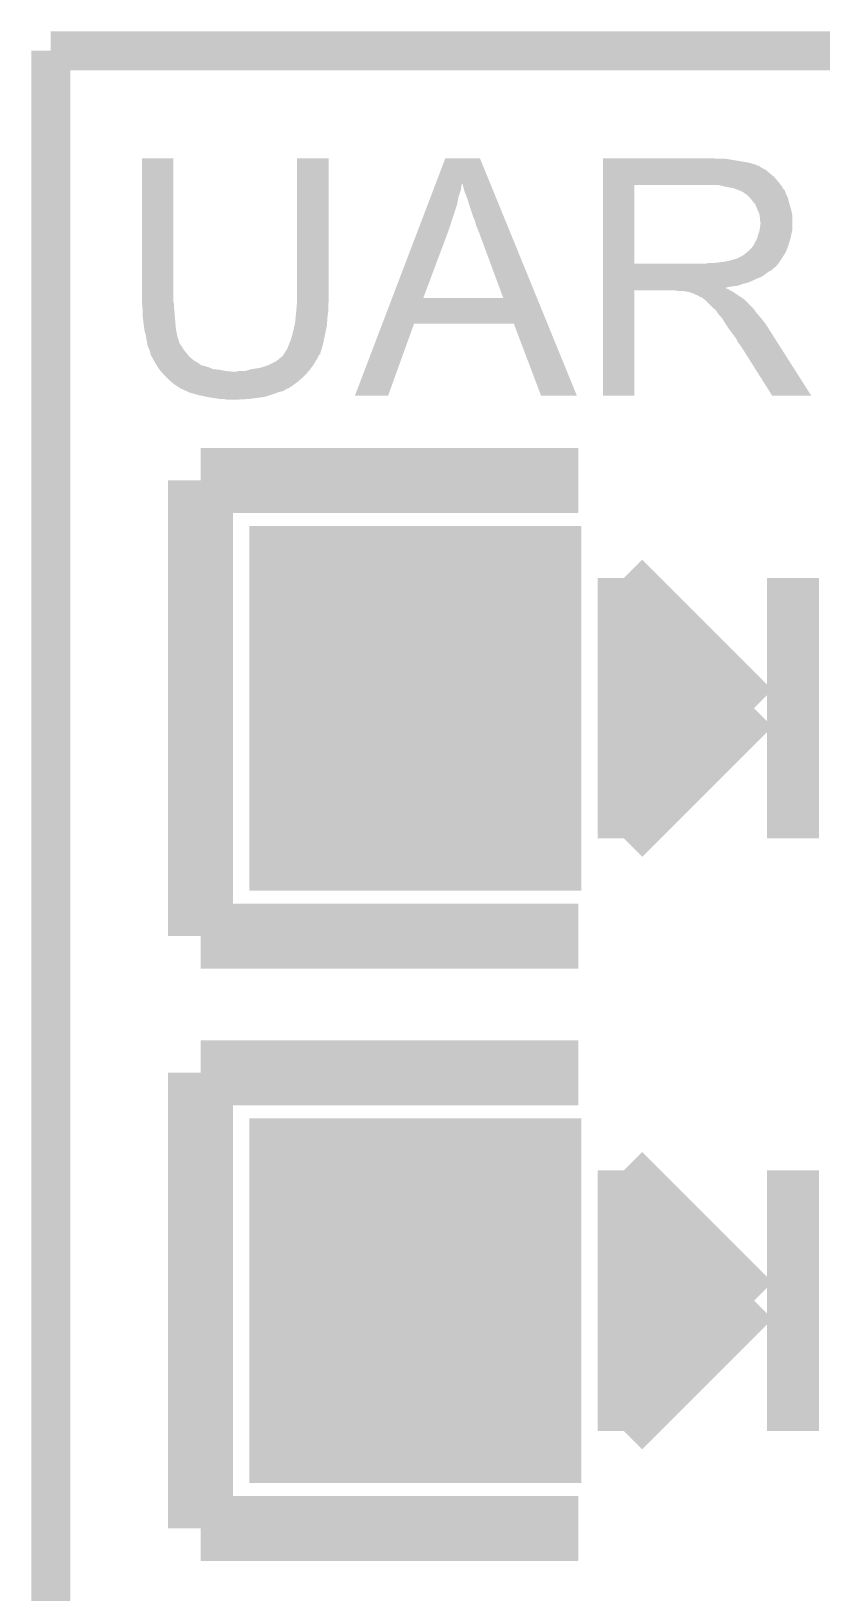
# Model space of a CAD drawing. Extents: x -1.4 to 24.2, y -3.9 to 40.3.
# Drawn here: x -1.35 to 1.74, y 33.1 to 39.19 of the extents above; entities that cross this region are included whole.
import ezdxf

# ---------------------------------------------------------------- set-up
doc = ezdxf.new("R2010")
doc.units = 0
doc.layers.get('0').update_dxf_attribs({"linetype": 'CONTINUOUS'})
for name, color, linetype in [('USBI2CCLICK_V102A_GKO', 5, 'CONTINUOUS'), ('USBI2CCLICK_V102A_GTO', 14, 'CONTINUOUS'), ('USBI2CCLICK_V102A_GTS', 12, 'CONTINUOUS')]:
    doc.layers.add(name, color=color, linetype=linetype)

# ---------------------------------------------------------------- blocks, each defined once
blk = doc.blocks.new('RECTANGLE_44')
blk.add_solid([(0.6477, 0.7112), (0.6477, -0.7112), (-0.6477, 0.7112), (-0.6477, -0.7112)])

msp = doc.modelspace()

# ---------------------------------------------------------------- linework, layer by layer
at = {"layer": 'USBI2CCLICK_V102A_GKO', "const_width": 0.1524}
for points in [[(-1.27, -3.81), (-1.27, 39.116)], [(-1.27, 39.116), (24.13, 39.116)]]:
    msp.add_lwpolyline(points, dxfattribs=at)
at = {"layer": 'USBI2CCLICK_V102A_GTO'}
for points, const_width in [([(-0.6858, 35.6616), (-0.6858, 37.4396)], 0.254), ([(-0.6858, 37.4396), (0.7874, 37.4396)], 0.254), ([(1.8034, 37.4396), (3.2766, 37.4396)], 0.254), ([(0.9652, 37.0586), (1.4732, 36.5506)], 0.2032), ([(0.9652, 36.0426), (0.9652, 37.0586)], 0.2032), ([(1.6256, 36.0426), (1.6256, 37.0586)], 0.2032), ([(0.9652, 36.7792), (1.27, 36.4744)], 0.2032), ([(0.9652, 36.322), (1.27, 36.6268)], 0.2032), ([(0.9652, 36.0426), (1.4732, 36.5506)], 0.2032), ([(-0.6858, 35.6616), (0.7874, 35.6616)], 0.254), ([(1.8034, 35.6616), (3.2766, 35.6616)], 0.254), ([(-0.6858, 33.3502), (-0.6858, 35.1282)], 0.254), ([(-0.6858, 35.1282), (0.7874, 35.1282)], 0.254), ([(1.8034, 35.1282), (3.2766, 35.1282)], 0.254), ([(0.9652, 34.7472), (1.4732, 34.2392)], 0.2032), ([(0.9652, 33.7312), (0.9652, 34.7472)], 0.2032), ([(1.6256, 33.7312), (1.6256, 34.7472)], 0.2032), ([(0.9652, 34.4678), (1.27, 34.163)], 0.2032), ([(0.9652, 34.0106), (1.27, 34.3154)], 0.2032), ([(0.9652, 33.7312), (1.4732, 34.2392)], 0.2032), ([(-0.6858, 33.3502), (0.7874, 33.3502)], 0.254), ([(1.8034, 33.3502), (3.2766, 33.3502)], 0.254)]:
    msp.add_lwpolyline(points, dxfattribs=dict(at, const_width=const_width))
for points in [[(-0.9144, 38.140638), (-0.91438, 38.696878), (-0.79248, 38.140638), (-0.79248, 38.696878)], [(-0.91438, 38.696878), (-0.914378, 38.6969), (-0.79248, 38.696878), (-0.914378, 38.6969)], [(-0.30988, 38.16096), (-0.30986, 38.696878), (-0.18542, 38.16096), (-0.18542, 38.696878)], [(-0.30986, 38.696878), (-0.309858, 38.6969), (-0.18542, 38.696878), (-0.309858, 38.6969)], [(0.232428, 38.600202), (0.26925, 38.696886), (0.44333, 38.600202), (0.403864, 38.696886)], [(0.26925, 38.696886), (0.269256, 38.6969), (0.403864, 38.696886), (0.269256, 38.6969)], [(0.88394, 38.69436), (0.883942, 38.6969), (1.323342, 38.69436), (1.313182, 38.6969)], [(0.88394, 38.679118), (0.88394, 38.69436), (1.455422, 38.679118), (1.363982, 38.69436)], [(0.88394, 38.674042), (0.88394, 38.679118), (1.47066, 38.674042), (1.455422, 38.679118)], [(0.88394, 38.6715), (0.88394, 38.674042), (1.480822, 38.6715), (1.47066, 38.674042)], [(0.88394, 38.671478), (0.88394, 38.6715), (1.48336, 38.671478), (1.480822, 38.6715)], [(0.88394, 38.668956), (0.88394, 38.671478), (1.483378, 38.668956), (1.48336, 38.671478)], [(0.88394, 38.666418), (0.88394, 38.668956), (1.493524, 38.666418), (1.483378, 38.668956)], [(0.88394, 38.6588), (0.88394, 38.666418), (1.503682, 38.6588), (1.493524, 38.666418)], [(0.88394, 38.65118), (0.88394, 38.6588), (1.518918, 38.65118), (1.503682, 38.6588)], [(0.88394, 38.63848), (0.88394, 38.65118), (1.53416, 38.63848), (1.518918, 38.65118)], [(0.88394, 38.62324), (0.88394, 38.63848), (1.551942, 38.62324), (1.53416, 38.63848)], [(0.211216, 38.544502), (0.222824, 38.574984), (0.320042, 38.544502), (0.3302, 38.574984)], [(0.222824, 38.574984), (0.226694, 38.585144), (0.3302, 38.574984), (0.330202, 38.585144)], [(0.226694, 38.585144), (0.228628, 38.590224), (0.330202, 38.585144), (0.33274, 38.590224)], [(0.228628, 38.590224), (0.230564, 38.595306), (0.33274, 38.590224), (0.332746, 38.595306)], [(0.230564, 38.595306), (0.231532, 38.597846), (0.332746, 38.595306), (0.33528, 38.597846)], [(0.231532, 38.597846), (0.232428, 38.600202), (0.33528, 38.597846), (0.335284, 38.600202)], [(0.342902, 38.569898), (0.335284, 38.600202), (0.4557, 38.569898), (0.44333, 38.600202)], [(0.3556, 38.536882), (0.342902, 38.569898), (0.469176, 38.536882), (0.4557, 38.569898)], [(0.883932, 38.285442), (0.883938, 38.59274), (1.00584, 38.285442), (1.005842, 38.59274)], [(0.883938, 38.602922), (0.88394, 38.62324), (1.56972, 38.602922), (1.551942, 38.62324)], [(0.883938, 38.59276), (0.883938, 38.602922), (1.57734, 38.59276), (1.56972, 38.602922)], [(0.883938, 38.59274), (0.883938, 38.59276), (1.005842, 38.59274), (1.29794, 38.59276)], [(1.36398, 38.58514), (1.333502, 38.59276), (1.583054, 38.58514), (1.57734, 38.59276)], [(1.377968, 38.582596), (1.36398, 38.58514), (1.58496, 38.582596), (1.583054, 38.58514)], [(1.391922, 38.580058), (1.377968, 38.582596), (1.584966, 38.580058), (1.58496, 38.582596)], [(1.391934, 38.580054), (1.391922, 38.580058), (1.584966, 38.580054), (1.584966, 38.580058)], [(1.41224, 38.57244), (1.391934, 38.580054), (1.592578, 38.57244), (1.584966, 38.580054)], [(1.41225, 38.572436), (1.41224, 38.57244), (1.59258, 38.572436), (1.592578, 38.57244)], [(1.43002, 38.564818), (1.41225, 38.572436), (1.59512, 38.564818), (1.59258, 38.572436)], [(0.177358, 38.4556), (0.200574, 38.51656), (0.29464, 38.4556), (0.31496, 38.51656)], [(0.200574, 38.51656), (0.211216, 38.544502), (0.31496, 38.51656), (0.320042, 38.544502)], [(0.36576, 38.50386), (0.3556, 38.536882), (0.482656, 38.50386), (0.469176, 38.536882)], [(1.44018, 38.5572), (1.43002, 38.564818), (1.59766, 38.5572), (1.59512, 38.564818)], [(1.447802, 38.552118), (1.44018, 38.5572), (1.600202, 38.552118), (1.59766, 38.5572)], [(1.45034, 38.54958), (1.447802, 38.552118), (1.601472, 38.54958), (1.600202, 38.552118)], [(1.456874, 38.541958), (1.45034, 38.54958), (1.605282, 38.541958), (1.601472, 38.54958)], [(1.46558, 38.5318), (1.456874, 38.541958), (1.607822, 38.5318), (1.605282, 38.541958)], [(1.474044, 38.521642), (1.46558, 38.5318), (1.61036, 38.521642), (1.607822, 38.5318)], [(1.47828, 38.516558), (1.474044, 38.521642), (1.611886, 38.516558), (1.61036, 38.521642)], [(1.4859, 38.496242), (1.47828, 38.516558), (1.61798, 38.496242), (1.611886, 38.516558)], [(0.164782, 38.422578), (0.177358, 38.4556), (0.28448, 38.422578), (0.29464, 38.4556)], [(0.37592, 38.47338), (0.36576, 38.50386), (0.495098, 38.47338), (0.482656, 38.50386)], [(0.38608, 38.447978), (0.37592, 38.47338), (0.505466, 38.447978), (0.495098, 38.47338)], [(0.388622, 38.435278), (0.38608, 38.447978), (0.51065, 38.435278), (0.505466, 38.447978)], [(1.4859, 38.49624), (1.4859, 38.496242), (1.617982, 38.49624), (1.61798, 38.496242)], [(1.49352, 38.480998), (1.4859, 38.49624), (1.62103, 38.480998), (1.617982, 38.49624)], [(1.495214, 38.470838), (1.49352, 38.480998), (1.62306, 38.470838), (1.62103, 38.480998)], [(1.49606, 38.465758), (1.495214, 38.470838), (1.62306, 38.465758), (1.62306, 38.470838)], [(1.496062, 38.453058), (1.49606, 38.465758), (1.62306, 38.453058), (1.62306, 38.465758)], [(1.4986, 38.445436), (1.496062, 38.453058), (1.62306, 38.445436), (1.62306, 38.453058)], [(0.06129, 38.15083), (0.164782, 38.422578), (0.18289, 38.15083), (0.28448, 38.422578)], [(0.3937, 38.425118), (0.388622, 38.435278), (0.514798, 38.425118), (0.51065, 38.435278)], [(0.398784, 38.409878), (0.3937, 38.425118), (0.521018, 38.409878), (0.514798, 38.425118)], [(0.40132, 38.407334), (0.398784, 38.409878), (0.522056, 38.407334), (0.521018, 38.409878)], [(0.401322, 38.404798), (0.40132, 38.407334), (0.523092, 38.404798), (0.522056, 38.407334)], [(0.49527, 38.1508), (0.401322, 38.404798), (0.62677, 38.1508), (0.523092, 38.404798)], [(1.485898, 38.384482), (1.48844, 38.397178), (1.61544, 38.384482), (1.61826, 38.397178)], [(1.48844, 38.397178), (1.492502, 38.40734), (1.61826, 38.397178), (1.62052, 38.40734)], [(1.492502, 38.40734), (1.493518, 38.409878), (1.62052, 38.40734), (1.621154, 38.409878)], [(1.493518, 38.409878), (1.494788, 38.417498), (1.621154, 38.409878), (1.62306, 38.417498)], [(1.494788, 38.417498), (1.49606, 38.42512), (1.62306, 38.417498), (1.62306, 38.42512)], [(1.49606, 38.42512), (1.4986, 38.4429), (1.62306, 38.42512), (1.62306, 38.4429)], [(1.4986, 38.4429), (1.4986, 38.445436), (1.62306, 38.4429), (1.62306, 38.445436)], [(1.43764, 38.32352), (1.447162, 38.331138), (1.59281, 38.32352), (1.597658, 38.331138)], [(1.447162, 38.331138), (1.450338, 38.333678), (1.597658, 38.331138), (1.59858, 38.333678)], [(1.450338, 38.333678), (1.46304, 38.34638), (1.59858, 38.333678), (1.603202, 38.34638)], [(1.46304, 38.34638), (1.473198, 38.359078), (1.603202, 38.34638), (1.60782, 38.359078)], [(1.473198, 38.35908), (1.47574, 38.3667), (1.607822, 38.35908), (1.610106, 38.3667)], [(1.473198, 38.359078), (1.473198, 38.35908), (1.60782, 38.359078), (1.607822, 38.35908)], [(1.47574, 38.3667), (1.480818, 38.374318), (1.610106, 38.3667), (1.61239, 38.374318)], [(1.480818, 38.374318), (1.485898, 38.384478), (1.61239, 38.374318), (1.615438, 38.384478)], [(1.485898, 38.384478), (1.485898, 38.384482), (1.615438, 38.384478), (1.61544, 38.384482)], [(0.88393, 38.27526), (0.883932, 38.28542), (1.559552, 38.27526), (1.567686, 38.28542)], [(0.88393, 38.275238), (0.88393, 38.27526), (1.55702, 38.275238), (1.559552, 38.27526)], [(0.88393, 38.272714), (0.88393, 38.275238), (1.557006, 38.272714), (1.55702, 38.275238)], [(0.88393, 38.270178), (0.88393, 38.272714), (1.55194, 38.270178), (1.557006, 38.272714)], [(0.88393, 38.260018), (0.88393, 38.270178), (1.541776, 38.260018), (1.55194, 38.270178)], [(0.883932, 38.28542), (0.883932, 38.285442), (1.282698, 38.28542), (1.00584, 38.285442)], [(1.282698, 38.28542), (1.297938, 38.28796), (1.567686, 38.28542), (1.56972, 38.28796)], [(1.318258, 38.28796), (1.3589, 38.29304), (1.56972, 38.28796), (1.573106, 38.29304)], [(1.3589, 38.29304), (1.381762, 38.29812), (1.573106, 38.29304), (1.576492, 38.29812)], [(1.381762, 38.29812), (1.399536, 38.3032), (1.576492, 38.29812), (1.57988, 38.3032)], [(1.402076, 38.3032), (1.427478, 38.3159), (1.57988, 38.3032), (1.58796, 38.3159)], [(1.427478, 38.3159), (1.43764, 38.32352), (1.58796, 38.3159), (1.59281, 38.32352)], [(0.88393, 38.254938), (0.88393, 38.260018), (1.53162, 38.254938), (1.541776, 38.260018)], [(0.88393, 38.239698), (0.88393, 38.254938), (1.511298, 38.239698), (1.53162, 38.254938)], [(0.88393, 38.23208), (0.88393, 38.239698), (1.4986, 38.23208), (1.511298, 38.239698)], [(0.88393, 38.227), (0.88393, 38.23208), (1.48336, 38.227), (1.4986, 38.23208)], [(0.88393, 38.21938), (0.88393, 38.227), (1.46812, 38.21938), (1.48336, 38.227)], [(0.88393, 38.21176), (0.88393, 38.21938), (1.450338, 38.21176), (1.46812, 38.21938)], [(0.88393, 38.206678), (0.88393, 38.21176), (1.430018, 38.206678), (1.450338, 38.21176)], [(0.88393, 38.19906), (0.88393, 38.206678), (1.409698, 38.19906), (1.430018, 38.206678)], [(-0.30988, 38.138098), (-0.30988, 38.16096), (-0.18542, 38.138098), (-0.18542, 38.16096)], [(0.023554, 38.05174), (0.06128, 38.1508), (0.667204, 38.05174), (0.62677, 38.1508)], [(0.06128, 38.1508), (0.06129, 38.15083), (0.49527, 38.1508), (0.18289, 38.15083)], [(0.88392, 37.769822), (0.883928, 38.181258), (1.005818, 37.769822), (1.00584, 38.181258)], [(0.883928, 38.1889), (0.88393, 38.19141), (1.363984, 38.1889), (1.361468, 38.19141)], [(0.883928, 38.186358), (0.883928, 38.1889), (1.371604, 38.186358), (1.363984, 38.1889)], [(0.883928, 38.18128), (0.883928, 38.186358), (1.379222, 38.18128), (1.371604, 38.186358)], [(0.883928, 38.181258), (0.883928, 38.18128), (1.00584, 38.181258), (1.163318, 38.18128)], [(0.88393, 38.19652), (0.88393, 38.19906), (1.386842, 38.19652), (1.409698, 38.19906)], [(0.88393, 38.19141), (0.88393, 38.19652), (1.361468, 38.19141), (1.386842, 38.19652)], [(1.178558, 38.17874), (1.163318, 38.18128), (1.384302, 38.17874), (1.379222, 38.18128)], [(1.206498, 38.176202), (1.198876, 38.17874), (1.389376, 38.176202), (1.384302, 38.17874)], [(1.214116, 38.1762), (1.206498, 38.176202), (1.38938, 38.1762), (1.389376, 38.176202)], [(1.214124, 38.176198), (1.214116, 38.1762), (1.389382, 38.176198), (1.38938, 38.1762)], [(1.236978, 38.16858), (1.214124, 38.176198), (1.40081, 38.16858), (1.389382, 38.176198)], [(1.24714, 38.1635), (1.236978, 38.16858), (1.40843, 38.1635), (1.40081, 38.16858)], [(1.25476, 38.16096), (1.24714, 38.1635), (1.412238, 38.16096), (1.40843, 38.1635)], [(1.262378, 38.155882), (1.25476, 38.16096), (1.420704, 38.155882), (1.412238, 38.16096)], [(1.267456, 38.153342), (1.262378, 38.155882), (1.424938, 38.153342), (1.420704, 38.155882)], [(1.269994, 38.15334), (1.267456, 38.153342), (1.42494, 38.15334), (1.424938, 38.153342)], [(1.27254, 38.150802), (1.269994, 38.15334), (1.428324, 38.150802), (1.42494, 38.15334)], [(1.279316, 38.145718), (1.27254, 38.150802), (1.4351, 38.145718), (1.428324, 38.150802)], [(1.282698, 38.14318), (1.279316, 38.145718), (1.43764, 38.14318), (1.4351, 38.145718)], [(1.31318, 38.112702), (1.282698, 38.14318), (1.468118, 38.112702), (1.43764, 38.14318)], [(-0.9144, 38.133018), (-0.9144, 38.140638), (-0.790574, 38.133018), (-0.79248, 38.140638)], [(-0.914144, 38.130478), (-0.9144, 38.133018), (-0.78994, 38.130478), (-0.790574, 38.133018)], [(-0.91313, 38.12032), (-0.914144, 38.130478), (-0.78994, 38.12032), (-0.78994, 38.130478)], [(-0.91186, 38.10762), (-0.91313, 38.12032), (-0.78867, 38.10762), (-0.78994, 38.12032)], [(-0.91186, 38.09492), (-0.91186, 38.10762), (-0.7874, 38.09492), (-0.78867, 38.10762)], [(-0.91186, 38.084762), (-0.91186, 38.09492), (-0.786552, 38.084762), (-0.7874, 38.09492)], [(-0.90932, 38.0619), (-0.91186, 38.084762), (-0.784648, 38.0619), (-0.786552, 38.084762)], [(-0.314452, 38.07968), (-0.312674, 38.09746), (-0.1905, 38.07968), (-0.18796, 38.09746)], [(-0.312674, 38.09746), (-0.31242, 38.1), (-0.18796, 38.09746), (-0.18796, 38.1)], [(-0.31242, 38.1), (-0.310304, 38.125398), (-0.18796, 38.1), (-0.18796, 38.125398)], [(-0.310304, 38.125398), (-0.30988, 38.130478), (-0.18796, 38.125398), (-0.186944, 38.130478)], [(-0.30988, 38.130478), (-0.30988, 38.138098), (-0.186944, 38.130478), (-0.18542, 38.138098)], [(1.31657, 38.11016), (1.31318, 38.112702), (1.47066, 38.11016), (1.468118, 38.112702)], [(1.323338, 38.105082), (1.31657, 38.11016), (1.474288, 38.105082), (1.47066, 38.11016)], [(1.331808, 38.09238), (1.323338, 38.105082), (1.48336, 38.09238), (1.474288, 38.105082)], [(1.3335, 38.08984), (1.331808, 38.09238), (1.485584, 38.08984), (1.48336, 38.09238)], [(1.34874, 38.072062), (1.3335, 38.08984), (1.50114, 38.072062), (1.485584, 38.08984)], [(-0.90678, 38.04158), (-0.90932, 38.0619), (-0.782954, 38.04158), (-0.784648, 38.0619)], [(-0.90569, 38.03396), (-0.90678, 38.04158), (-0.78232, 38.03396), (-0.782954, 38.04158)], [(-0.90424, 38.023802), (-0.90569, 38.03396), (-0.780472, 38.023802), (-0.78232, 38.03396)], [(-0.89916, 38.006022), (-0.90424, 38.023802), (-0.77724, 38.006022), (-0.780472, 38.023802)], [(-0.32766, 38.00856), (-0.32258, 38.02888), (-0.200152, 38.00856), (-0.196088, 38.02888)], [(-0.32258, 38.02888), (-0.319196, 38.044118), (-0.196088, 38.02888), (-0.19304, 38.044118)], [(-0.319196, 38.044118), (-0.3175, 38.051742), (-0.19304, 38.044118), (-0.192496, 38.051742)], [(-0.3175, 38.051742), (-0.31496, 38.0746), (-0.192496, 38.051742), (-0.190864, 38.0746)], [(-0.31496, 38.0746), (-0.314452, 38.07968), (-0.190864, 38.0746), (-0.1905, 38.07968)], [(-0.083808, 37.76983), (0.023548, 38.051724), (0.045714, 37.76983), (0.147316, 38.051724)], [(0.023548, 38.051724), (0.023554, 38.05174), (0.147316, 38.051724), (0.535924, 38.05174)], [(0.642616, 37.769814), (0.535924, 38.05174), (0.782284, 37.769814), (0.667204, 38.05174)], [(1.36144, 38.05174), (1.34874, 38.072062), (1.516946, 38.05174), (1.50114, 38.072062)], [(1.363134, 38.0492), (1.36144, 38.05174), (1.51892, 38.0492), (1.516946, 38.05174)], [(1.37668, 38.02888), (1.363134, 38.0492), (1.531848, 38.02888), (1.51892, 38.0492)], [(1.39192, 38.00856), (1.37668, 38.02888), (1.544776, 38.00856), (1.531848, 38.02888)], [(-0.899158, 38.00602), (-0.89916, 38.006022), (-0.77724, 38.00602), (-0.77724, 38.006022)], [(-0.897708, 37.995858), (-0.899158, 38.00602), (-0.774698, 37.995858), (-0.77724, 38.00602)], [(-0.89662, 37.98824), (-0.897708, 37.995858), (-0.771652, 37.98824), (-0.774698, 37.995858)], [(-0.895602, 37.983156), (-0.89662, 37.98824), (-0.76962, 37.983156), (-0.771652, 37.98824)], [(-0.895094, 37.980618), (-0.895602, 37.983156), (-0.769618, 37.980618), (-0.76962, 37.983156)], [(-0.89357, 37.972998), (-0.895094, 37.980618), (-0.767078, 37.972998), (-0.769618, 37.980618)], [(-0.89154, 37.962842), (-0.89357, 37.972998), (-0.75946, 37.962842), (-0.767078, 37.972998)], [(-0.891538, 37.962838), (-0.89154, 37.962842), (-0.759458, 37.962838), (-0.75946, 37.962842)], [(-0.88646, 37.95268), (-0.891538, 37.962838), (-0.753362, 37.95268), (-0.759458, 37.962838)], [(-0.34798, 37.95268), (-0.340868, 37.97046), (-0.21336, 37.95268), (-0.20828, 37.97046)], [(-0.340868, 37.97046), (-0.332738, 37.99078), (-0.20828, 37.97046), (-0.203926, 37.99078)], [(-0.332738, 37.99078), (-0.328386, 38.00602), (-0.203926, 37.99078), (-0.20066, 38.00602)], [(-0.328386, 38.00602), (-0.32766, 38.00856), (-0.20066, 38.00602), (-0.200152, 38.00856)], [(1.404618, 37.99078), (1.39192, 38.00856), (1.556088, 37.99078), (1.544776, 38.00856)], [(1.412238, 37.975544), (1.404618, 37.99078), (1.565782, 37.975544), (1.556088, 37.99078)], [(1.417318, 37.97046), (1.412238, 37.975544), (1.569016, 37.97046), (1.565782, 37.975544)], [(1.419858, 37.965384), (1.417318, 37.97046), (1.572246, 37.965384), (1.569016, 37.97046)], [(1.422398, 37.962842), (1.419858, 37.965384), (1.573864, 37.962842), (1.572246, 37.965384)], [(1.544318, 37.76981), (1.422398, 37.962842), (1.696674, 37.76981), (1.573864, 37.962842)], [(-0.885612, 37.95014), (-0.88646, 37.95268), (-0.75184, 37.95014), (-0.753362, 37.95268)], [(-0.881382, 37.937442), (-0.885612, 37.95014), (-0.74168, 37.937442), (-0.75184, 37.95014)], [(-0.88138, 37.93744), (-0.881382, 37.937442), (-0.74168, 37.93744), (-0.74168, 37.937442)], [(-0.88138, 37.932366), (-0.88138, 37.93744), (-0.737452, 37.932366), (-0.74168, 37.93744)], [(-0.878846, 37.929826), (-0.88138, 37.932366), (-0.735334, 37.929826), (-0.737452, 37.932366)], [(-0.87884, 37.927286), (-0.878846, 37.929826), (-0.733218, 37.927286), (-0.735334, 37.929826)], [(-0.876064, 37.922198), (-0.87884, 37.927286), (-0.72898, 37.922198), (-0.733218, 37.927286)], [(-0.867752, 37.906958), (-0.876064, 37.922198), (-0.711198, 37.906958), (-0.72898, 37.922198)], [(-0.863598, 37.89934), (-0.867752, 37.906958), (-0.697866, 37.89934), (-0.711198, 37.906958)], [(-0.86198, 37.896798), (-0.863598, 37.89934), (-0.69342, 37.896798), (-0.697866, 37.89934)], [(-0.421636, 37.889182), (-0.39116, 37.90442), (-0.24638, 37.889182), (-0.236858, 37.90442)], [(-0.39116, 37.90442), (-0.38481, 37.909502), (-0.236858, 37.90442), (-0.23368, 37.909502)], [(-0.38481, 37.909502), (-0.36576, 37.924748), (-0.23368, 37.909502), (-0.226056, 37.924748)], [(-0.36576, 37.924748), (-0.365738, 37.92728), (-0.226056, 37.924748), (-0.22479, 37.92728)], [(-0.365738, 37.92728), (-0.363214, 37.927294), (-0.22479, 37.92728), (-0.224784, 37.927294)], [(-0.363214, 37.927294), (-0.361954, 37.929814), (-0.224784, 37.927294), (-0.223522, 37.929814)], [(-0.361954, 37.929814), (-0.360684, 37.932354), (-0.223522, 37.929814), (-0.218454, 37.932354)], [(-0.360684, 37.932354), (-0.358142, 37.937436), (-0.218454, 37.932354), (-0.21844, 37.937436)], [(-0.358142, 37.937436), (-0.358138, 37.937442), (-0.21844, 37.937436), (-0.21844, 37.937442)], [(-0.358138, 37.937442), (-0.34798, 37.95268), (-0.21844, 37.937442), (-0.21336, 37.95268)], [(-0.860364, 37.89426), (-0.86198, 37.896798), (-0.69088, 37.89426), (-0.69342, 37.896798)], [(-0.85713, 37.889178), (-0.860364, 37.89426), (-0.683258, 37.889178), (-0.69088, 37.89426)], [(-0.855516, 37.88664), (-0.85713, 37.889178), (-0.6731, 37.88664), (-0.683258, 37.889178)], [(-0.852282, 37.88156), (-0.855516, 37.88664), (-0.655318, 37.88156), (-0.6731, 37.88664)], [(-0.847434, 37.87394), (-0.852282, 37.88156), (-0.637536, 37.87394), (-0.655318, 37.88156)], [(-0.84582, 37.871402), (-0.847434, 37.87394), (-0.612158, 37.871402), (-0.637536, 37.87394)], [(-0.845818, 37.8714), (-0.84582, 37.871402), (-0.61214, 37.8714), (-0.612158, 37.871402)], [(-0.841372, 37.86632), (-0.845818, 37.8714), (-0.58674, 37.86632), (-0.61214, 37.8714)], [(-0.83915, 37.86378), (-0.841372, 37.86632), (-0.558802, 37.86378), (-0.58674, 37.86632)], [(-0.82804, 37.85108), (-0.83915, 37.86378), (-0.277178, 37.85108), (-0.266066, 37.86378)], [(-0.8255, 37.84854), (-0.82804, 37.85108), (-0.2794, 37.84854), (-0.277178, 37.85108)], [(-0.80772, 37.830758), (-0.8255, 37.84854), (-0.299158, 37.830758), (-0.2794, 37.84854)], [(-0.558802, 37.86378), (-0.546098, 37.863782), (-0.266066, 37.86378), (-0.266064, 37.863782)], [(-0.546098, 37.863782), (-0.538476, 37.86632), (-0.266064, 37.863782), (-0.263844, 37.86632)], [(-0.513076, 37.86632), (-0.503764, 37.86886), (-0.263844, 37.86632), (-0.26162, 37.86886)], [(-0.503764, 37.86886), (-0.48514, 37.87394), (-0.26162, 37.86886), (-0.257812, 37.87394)], [(-0.48514, 37.87394), (-0.452118, 37.879022), (-0.257812, 37.87394), (-0.254, 37.879022)], [(-0.452118, 37.879022), (-0.42164, 37.88918), (-0.254, 37.879022), (-0.246382, 37.88918)], [(-0.42164, 37.88918), (-0.421636, 37.889182), (-0.246382, 37.88918), (-0.24638, 37.889182)], [(-0.801794, 37.82568), (-0.80772, 37.830758), (-0.3048, 37.82568), (-0.299158, 37.830758)], [(-0.789942, 37.81552), (-0.801794, 37.82568), (-0.318772, 37.81552), (-0.3048, 37.82568)], [(-0.774702, 37.805362), (-0.789942, 37.81552), (-0.332742, 37.805362), (-0.318772, 37.81552)], [(-0.774698, 37.80536), (-0.774702, 37.805362), (-0.332744, 37.80536), (-0.332742, 37.805362)], [(-0.774686, 37.805354), (-0.774698, 37.80536), (-0.335286, 37.805354), (-0.332744, 37.80536)], [(-0.769624, 37.802822), (-0.774686, 37.805354), (-0.33782, 37.802822), (-0.335286, 37.805354)], [(-0.76708, 37.800282), (-0.769624, 37.802822), (-0.340362, 37.800282), (-0.33782, 37.802822)], [(-0.767076, 37.80028), (-0.76708, 37.800282), (-0.340364, 37.80028), (-0.340362, 37.800282)], [(-0.762, 37.79774), (-0.767076, 37.80028), (-0.34798, 37.79774), (-0.340364, 37.80028)], [(-0.761994, 37.797738), (-0.762, 37.79774), (-0.347984, 37.797738), (-0.34798, 37.79774)], [(-0.750994, 37.79266), (-0.761994, 37.797738), (-0.355602, 37.79266), (-0.347984, 37.797738)], [(-0.739988, 37.78758), (-0.750994, 37.79266), (-0.365762, 37.78758), (-0.355602, 37.79266)], [(-0.73448, 37.785038), (-0.739988, 37.78758), (-0.378462, 37.785038), (-0.365762, 37.78758)], [(-0.728982, 37.7825), (-0.73448, 37.785038), (-0.384808, 37.7825), (-0.378462, 37.785038)], [(-0.72009, 37.77996), (-0.728982, 37.7825), (-0.391158, 37.77996), (-0.384808, 37.7825)], [(-0.69342, 37.77234), (-0.72009, 37.77996), (-0.41402, 37.77234), (-0.391158, 37.77996)], [(-0.681566, 37.7698), (-0.69342, 37.77234), (-0.42164, 37.7698), (-0.41402, 37.77234)], [(-0.65786, 37.76472), (-0.681566, 37.7698), (-0.439422, 37.76472), (-0.42164, 37.7698)], [(-0.62484, 37.75964), (-0.65786, 37.76472), (-0.480062, 37.75964), (-0.439422, 37.76472)], [(-0.609602, 37.7571), (-0.62484, 37.75964), (-0.50038, 37.7571), (-0.480062, 37.75964)], [(-0.581662, 37.75456), (-0.594362, 37.7571), (-0.548638, 37.75456), (-0.50038, 37.7571)], [(0.045704, 37.7698), (-0.083808, 37.76983), (0.045704, 37.7698), (0.045714, 37.76983)], [(0.782288, 37.7698), (0.782284, 37.769814), (0.782288, 37.7698), (0.642616, 37.769814)], [(1.005818, 37.7698), (0.88392, 37.769822), (1.005818, 37.7698), (1.005818, 37.769822)], [(1.69668, 37.7698), (1.696674, 37.76981), (1.69668, 37.7698), (1.544318, 37.76981)]]:
    msp.add_solid(points, dxfattribs=at)

# ---------------------------------------------------------------- block references
at = {"layer": 'USBI2CCLICK_V102A_GTS'}
for p in [(0.1524, 36.5506), (0.1524, 34.2392)]:
    msp.add_blockref('RECTANGLE_44', p, dxfattribs=at)

doc.saveas('drawing.dxf')
